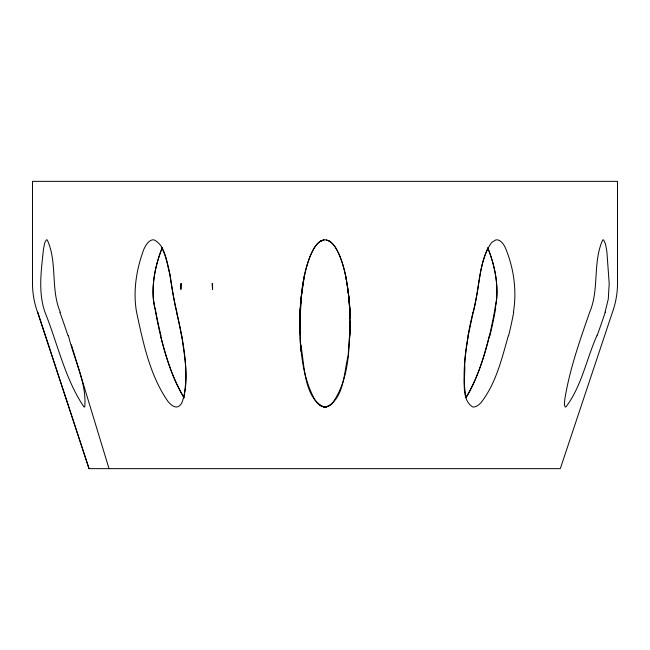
<?xml version="1.0" encoding="UTF-8"?>
<svg xmlns="http://www.w3.org/2000/svg" width="650" height="650" viewBox="0 0 650 650"><rect width="100%" height="100%" fill="white"/><g stroke="black" fill="none" stroke-linecap="round" stroke-linejoin="round"><path stroke-width="0.97" d="M300.259 342.94L300.267 336.863M350.025 327.632L350.041 321.141A312.219 292.021 -14.7 0 1 350.098 327.616M300.731 350.919C299.333 319.28 298.902 286.496 310.05 256.319C312.959 250.055 316.347 241.556 323.944 239.923M323.408 240.012A7.613 7.613 0 0 1 326.601 240.021C333.848 242.068 337.098 250.136 339.95 256.319C346.694 274.137 348.952 293.272 349.846 312.195C349.448 342.729 350.854 377.756 332.069 403.601C330.078 405.576 327.421 407.168 324.529 406.973C320.32 406.648 317.2 403.203 314.941 399.969C299.098 370.858 299.374 335.928 300.641 303.648C302.25 284.895 304.736 265.549 313.739 248.755C316.038 245.058 319.004 241.004 323.513 239.996M299.959 319.28L301.738 292.264M350.025 328.543L348.156 355.485M300.771 301.909L299.999 309.749M301.015 299.122L304.363 275.982M348.018 356.411C343.874 372.149 344.207 399.327 326.276 406.884M302.388 287.341L302.957 283.611M513.435 312.195C517.043 290.241 513.703 267.004 504.863 246.683C503.287 243.969 501.337 240.898 498.128 239.996A7.621 6.167 -87.8 0 0 495.633 240.012L492.253 242.06A15.852 12.846 -87.8 0 0 490.612 243.921C481.293 258.188 480.09 275.892 477.295 292.264C473.029 316.111 465.92 339.495 464.636 363.821C465.912 376.261 459.729 398.377 472.469 406.835A7.215 5.541 -60.4 0 0 474.825 406.868C477.336 406.258 479.326 404.422 481.049 402.594C495.999 383.362 501.8 358.776 508.332 335.766M468.211 335.766C465.091 356.005 461.906 377 466.123 397.312M495.259 308.116C499.484 287.901 495.276 266.598 487.695 247.739C494.309 263.738 497.924 281.507 496.673 298.87C491.026 332.898 483.511 367.77 465.887 397.832M183.739 397.832C191.718 356.086 174.882 315.429 169.91 274.357C166.335 263.274 166.148 246.098 154.278 239.996A7.621 6.159 87.5 0 0 151.783 240.012C147.68 241.353 145.641 245.692 143.853 249.259C136.403 269.124 132.876 291.119 136.565 312.195C143.244 342.916 149.784 375.359 168.066 401.578C170.024 403.812 172.258 406.177 175.264 406.884A7.223 5.541 60.4 0 0 177.612 406.811C179.644 406.201 181.001 404.389 181.943 402.594C189.702 381.241 184.608 357.606 181.789 335.766M473.233 312.195C478.961 291.249 478.457 268.71 487.687 248.755M489.434 335.766C483.819 356.939 477.734 378.479 466.229 397.312M605.044 312.195L608.278 299.122L609.204 283.611L606.872 251.542L605.475 243.912L603.639 239.996A7.621 2.356 -88.4 0 0 602.688 240.021C592.524 262.364 599.471 289.388 589.688 312.195C579.727 340.901 569.424 369.842 564.712 399.969C564.696 402.179 563.899 404.82 565.151 406.835A7.215 2.113 -70.6 0 0 565.947 406.908C581.539 386.425 586.503 359.052 596.846 335.766M300.251 310.074L299.479 312.195L300.154 312.195M161.785 248.755C154.757 267.434 150.507 288.251 154.741 308.116M162.273 247.796C155.699 263.786 152.059 281.523 153.327 298.862C158.974 332.898 166.489 367.77 184.112 397.832M331.467 404.162L331.89 403.78M329.908 405.373L326.544 406.835A7.223 6.849 0 0 1 323.611 406.859C303.387 397.434 304.501 362.993 300.763 344.833L300.909 350.919M320.166 241.418L323.781 239.947M320.377 241.28L321.677 240.581M347.092 283.879L348.749 296.66L349.846 312.195L350.521 312.195C347.766 290.786 346.938 268.141 336.261 248.755C333.962 245.058 330.996 241.004 326.487 239.996M89.042 468.65L560.308 468.65L612.462 312.195C615.745 303.038 617.459 293.337 617.5 283.611L617.5 181.35L32.5 181.35L32.5 283.611C32.541 293.337 34.255 303.038 37.538 312.195L89.042 468.65L37.773 312.195M323.619 406.868L324.155 406.941M323.456 406.835L320.084 405.373M328.819 240.825L329.834 241.418M319.946 405.275L320.645 405.722M183.771 397.312C172.266 378.479 166.181 356.939 160.566 335.766M161.801 247.796C171.632 267.889 170.918 290.924 176.768 312.195M60.312 312.195C50.448 289.404 57.582 262.267 47.279 239.996A7.621 2.356 88.4 0 0 46.329 240.012C44.159 242.507 44.216 246.204 43.461 249.259C41.348 270.091 37.928 291.907 44.956 312.195C57.631 343.501 64.862 378.649 83.899 406.835A7.215 2.113 70.6 0 0 84.744 406.908C86.938 383.061 73.734 358.792 68.478 335.766M71.411 344.833L109.029 468.65M345.637 275.982L346.45 280.386M348.034 290.428L348.311 292.622M348.554 294.783L348.985 299.122M349.229 301.909L349.749 310.074A312.219 292.021 -14.7 0 1 350.074 318.362M349.846 312.195L350.009 318.273M161.013 335.757A312.333 219.188 61.3 0 1 155.171 308.157M59.857 312.276A313.081 114.351 68.4 0 1 68.006 335.749M176.491 312.219A313.048 251.818 54.8 0 1 181.521 335.757M349.594 308.116A312.341 292.045 -15.3 0 1 349.716 335.766M300.276 335.766A312.325 292.045 15.2 0 1 300.398 308.116M326.113 406.908A7.183 6.809 0 0 1 324.001 406.924M495.698 308.067A312.333 220.025 -61.2 0 1 489.872 335.766M513.695 312.171A313.081 222.349 -60.9 0 1 508.601 335.766M468.016 335.766A313.016 252.273 -54.7 0 1 473.029 312.179M350.082 328.543A312.219 292.021 -14.7 0 1 349.765 337.732M605.304 312.13A313.097 66.462 -69.5 0 1 597.074 335.774M181.244 283.611L180.911 289.445L180.814 283.611L181.244 283.611M212.526 283.611L212.079 283.611L212.607 289.445L212.526 283.611"/></g></svg>
